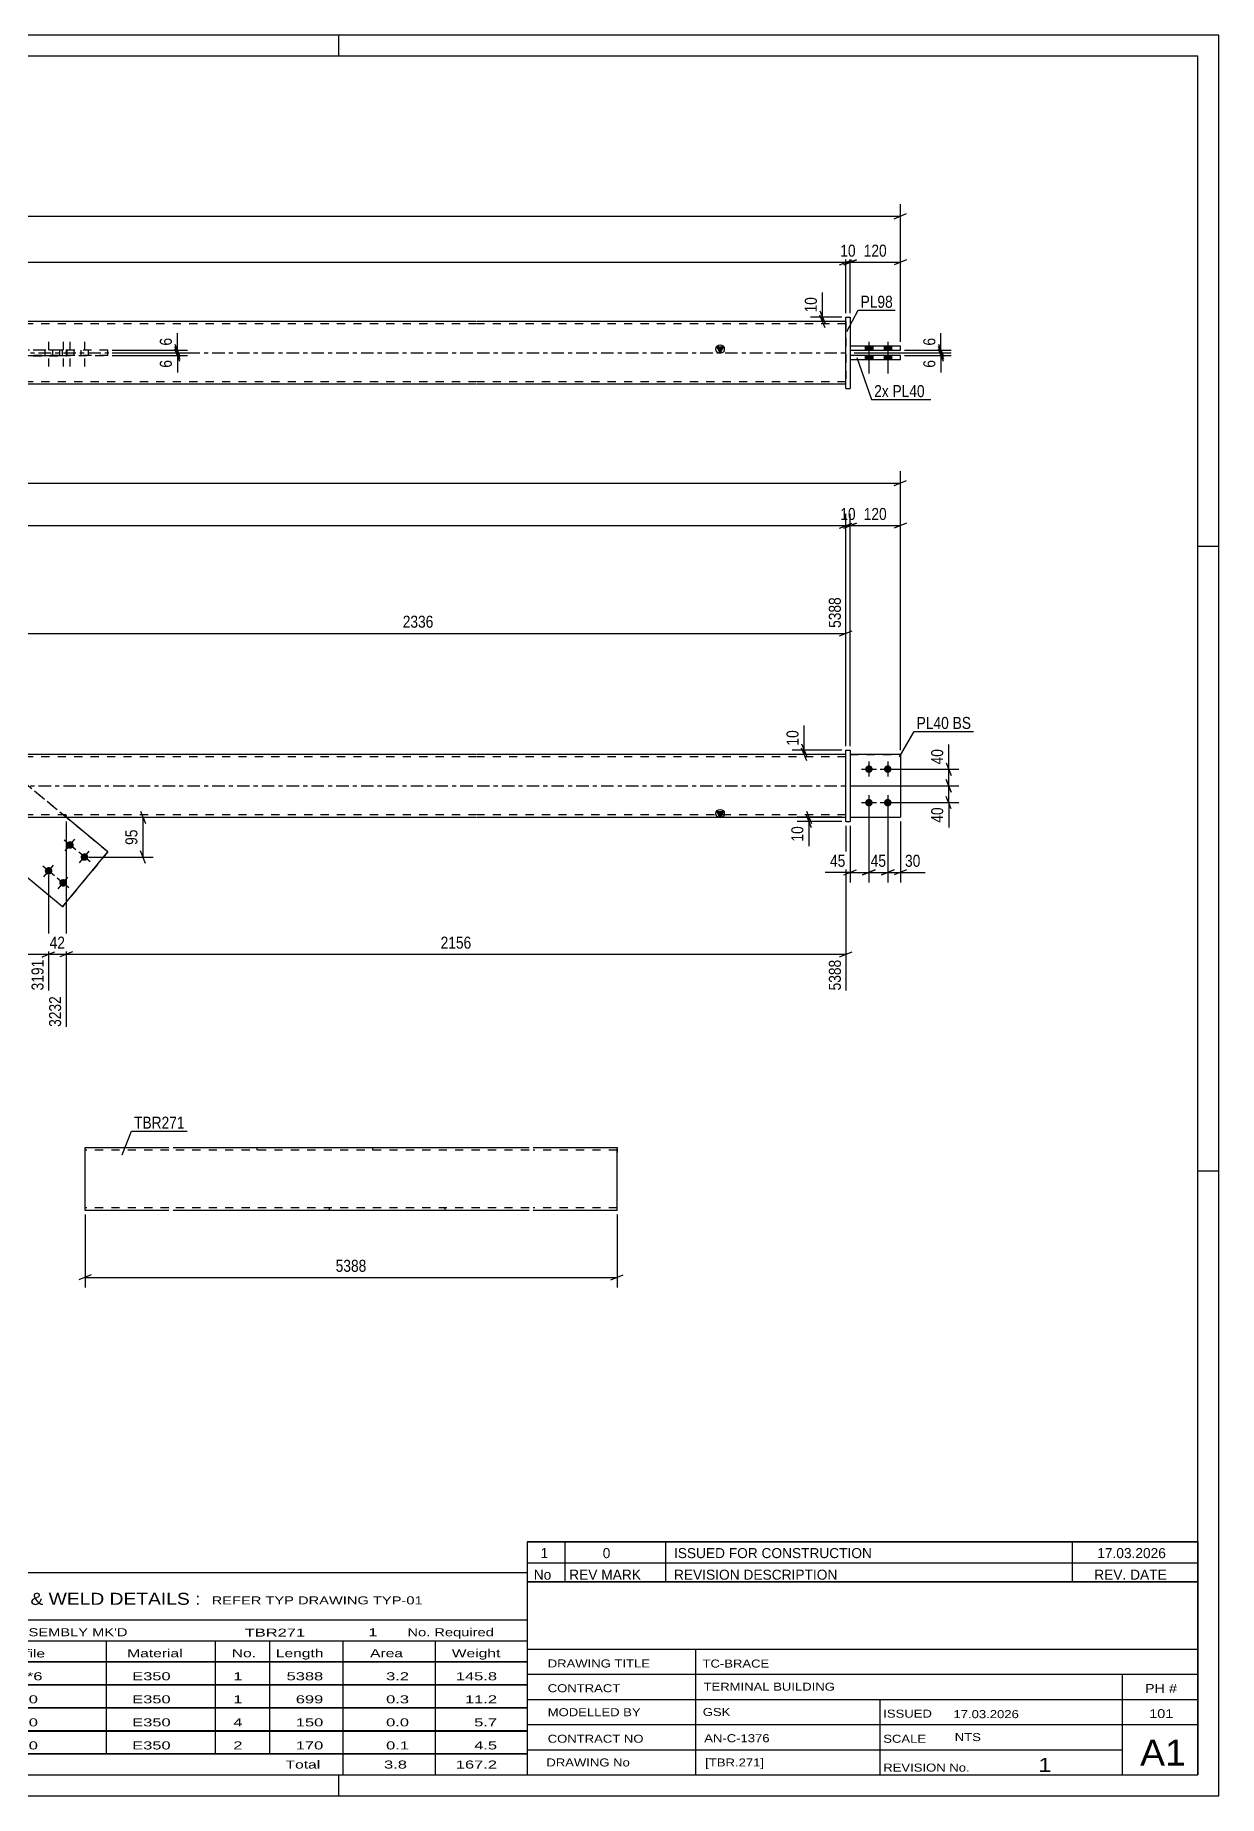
# Model space of a CAD drawing. Header units: millimetres. Extents: x 0 to 594, y 0 to 420.
# Drawn here: x 311.6 to 594, y 0 to 420 of the extents above; entities that cross this region are included whole.
import ezdxf

# ---------------------------------------------------------------- set-up
doc = ezdxf.new("R2010")
doc.units = ezdxf.units.MM
doc.linetypes.add('DXK_LINE_DOT2', pattern=[3.9198, 1.9599, -1.9599])
doc.linetypes.add('DXK_LINE_DOT3', pattern=[5.9187, 2.979, -0.9799, 0.9799, -0.9799])
doc.styles.add('Arial Narrow', font='ARIALN.TTF', dxfattribs={"height": 0.2})

# ---------------------------------------------------------------- blocks, each defined once
blk = doc.blocks.new('Unknown-580871255-1129')
at = {"color": 5, "linetype": 'Continuous'}
for p, q in [((594, 420), (0, 420)), ((384, 415), (384, 420)), ((594, 0), (594, 420)), ((589, 415), (5, 415)), ((589, 5), (589, 415)), ((594, 298), (589, 298)), ((594, 149), (589, 149)), ((5, 5), (589, 5)), ((384, 0), (384, 5)), ((0, 0), (594, 0))]:
    blk.add_line(p, q, dxfattribs=at)
blk = doc.blocks.new('Part-580871255-1687 - 1671')
at = {"color": 2, "linetype": 'Continuous'}
for p, q in [((275.12, 269.76), (264.27, 256.67)), ((275.12, 269.76), (275.12, 269.76)), ((300.87, 248.42), (275.12, 269.76)), ((264.27, 256.67), (274.22, 248.42)), ((264.27, 256.67), (264.27, 256.67)), ((318.07, 212.08), (292.32, 233.42)), ((328.92, 225.17), (318.96, 233.42)), ((318.07, 212.08), (328.92, 225.17)), ((328.92, 225.17), (328.92, 225.17)), ((318.07, 212.08), (318.07, 212.08))]:
    blk.add_line(p, q, dxfattribs=at)
at = {"color": 7, "linetype": 'DXK_LINE_DOT2'}
for p, q in [((264.27, 256.67), (275.12, 269.76)), ((328.92, 225.17), (275.12, 269.76)), ((318.07, 212.08), (264.27, 256.67)), ((274.22, 248.42), (292.32, 233.42)), ((318.96, 233.42), (300.87, 248.42)), ((328.92, 225.17), (318.07, 212.08))]:
    blk.add_line(p, q, dxfattribs=at)
blk = doc.blocks.new('Bolt-580871255-1679 - 1671')
at = {"linetype": 'Continuous'}
for points in [[(319.31, 226.12), (319.18, 226.25), (319.08, 226.41), (319.01, 226.59), (318.99, 226.77), (319, 226.96), (319.05, 227.14), (319.14, 227.31), (319.26, 227.45), (319.41, 227.57), (319.57, 227.65), (319.76, 227.7), (319.94, 227.71), (320.13, 227.67), (320.3, 227.61), (320.46, 227.5), (320.59, 227.37), (320.69, 227.21), (320.76, 227.03), (320.79, 226.84), (320.77, 226.66), (320.72, 226.48), (320.64, 226.31), (320.52, 226.16), (320.37, 226.05), (320.2, 225.96), (320.02, 225.92), (319.83, 225.91), (319.64, 225.94), (319.47, 226.01)], [(322.78, 223.24), (322.65, 223.38), (322.54, 223.54), (322.48, 223.71), (322.45, 223.9), (322.46, 224.09), (322.51, 224.27), (322.6, 224.44), (322.72, 224.58), (322.87, 224.7), (323.04, 224.78), (323.22, 224.83), (323.41, 224.83), (323.59, 224.8), (323.77, 224.73), (323.93, 224.63), (324.06, 224.49), (324.16, 224.34), (324.22, 224.16), (324.25, 223.97), (324.24, 223.79), (324.19, 223.6), (324.1, 223.44), (323.98, 223.29), (323.83, 223.18), (323.66, 223.09), (323.48, 223.05), (323.29, 223.04), (323.11, 223.07), (322.93, 223.14)], [(314.21, 219.96), (314.08, 220.09), (313.98, 220.25), (313.91, 220.43), (313.88, 220.61), (313.89, 220.8), (313.95, 220.98), (314.03, 221.15), (314.15, 221.29), (314.3, 221.41), (314.47, 221.49), (314.65, 221.54), (314.84, 221.55), (315.02, 221.52), (315.2, 221.45), (315.36, 221.34), (315.49, 221.21), (315.59, 221.05), (315.65, 220.87), (315.68, 220.69), (315.67, 220.5), (315.62, 220.32), (315.53, 220.15), (315.41, 220), (315.26, 219.89), (315.09, 219.8), (314.91, 219.76), (314.72, 219.75), (314.54, 219.78), (314.36, 219.85)], [(317.67, 217.08), (317.54, 217.22), (317.44, 217.38), (317.37, 217.55), (317.35, 217.74), (317.36, 217.93), (317.41, 218.11), (317.5, 218.28), (317.62, 218.42), (317.76, 218.54), (317.93, 218.62), (318.12, 218.67), (318.3, 218.68), (318.49, 218.64), (318.66, 218.57), (318.82, 218.47), (318.95, 218.34), (319.05, 218.18), (319.12, 218), (319.15, 217.81), (319.13, 217.63), (319.08, 217.44), (319, 217.28), (318.88, 217.13), (318.73, 217.02), (318.56, 216.93), (318.38, 216.89), (318.19, 216.88), (318, 216.91), (317.83, 216.98)]]:
    blk.add_hatch(color=1, dxfattribs=at).paths.add_polyline_path(points)
at = {"color": 1, "linetype": 'Continuous'}
for p, q in [((321.27, 225.66), (318.5, 227.96)), ((318.74, 225.42), (321.04, 228.19)), ((324.74, 222.79), (321.97, 225.09)), ((322.2, 222.55), (324.5, 225.32)), ((316.17, 219.5), (313.4, 221.8)), ((313.63, 219.26), (315.93, 222.03)), ((319.63, 216.63), (316.86, 218.93)), ((317.1, 216.39), (319.4, 219.16))]:
    blk.add_line(p, q, dxfattribs=at)
blk = doc.blocks.new('Bolt-580871255-1682 - 1671')
at = {"linetype": 'Continuous'}
for points in [[(510.52, 245.82), (510.7, 245.8), (510.88, 245.74), (511.05, 245.65), (511.19, 245.52), (511.3, 245.37), (511.37, 245.2), (511.41, 245.01), (511.41, 244.82), (511.37, 244.64), (511.3, 244.47), (511.19, 244.32), (511.05, 244.19), (510.88, 244.1), (510.7, 244.04), (510.52, 244.02), (510.33, 244.04), (510.15, 244.1), (509.99, 244.19), (509.85, 244.32), (509.74, 244.47), (509.66, 244.64), (509.62, 244.82), (509.62, 245.01), (509.66, 245.2), (509.74, 245.37), (509.85, 245.52), (509.99, 245.65), (510.15, 245.74), (510.33, 245.8)], [(515.02, 245.82), (515.2, 245.8), (515.38, 245.74), (515.55, 245.65), (515.69, 245.52), (515.8, 245.37), (515.87, 245.2), (515.91, 245.01), (515.91, 244.82), (515.87, 244.64), (515.8, 244.47), (515.69, 244.32), (515.55, 244.19), (515.38, 244.1), (515.2, 244.04), (515.02, 244.02), (514.83, 244.04), (514.65, 244.1), (514.49, 244.19), (514.35, 244.32), (514.24, 244.47), (514.16, 244.64), (514.12, 244.82), (514.12, 245.01), (514.16, 245.2), (514.24, 245.37), (514.35, 245.52), (514.49, 245.65), (514.65, 245.74), (514.83, 245.8)], [(510.52, 237.82), (510.7, 237.8), (510.88, 237.74), (511.05, 237.65), (511.19, 237.52), (511.3, 237.37), (511.37, 237.2), (511.41, 237.01), (511.41, 236.82), (511.37, 236.64), (511.3, 236.47), (511.19, 236.32), (511.05, 236.19), (510.88, 236.1), (510.7, 236.04), (510.52, 236.02), (510.33, 236.04), (510.15, 236.1), (509.99, 236.19), (509.85, 236.32), (509.74, 236.47), (509.66, 236.64), (509.62, 236.82), (509.62, 237.01), (509.66, 237.2), (509.74, 237.37), (509.85, 237.52), (509.99, 237.65), (510.15, 237.74), (510.33, 237.8)], [(515.02, 237.82), (515.2, 237.8), (515.38, 237.74), (515.55, 237.65), (515.69, 237.52), (515.8, 237.37), (515.87, 237.2), (515.91, 237.01), (515.91, 236.82), (515.87, 236.64), (515.8, 236.47), (515.69, 236.32), (515.55, 236.19), (515.38, 236.1), (515.2, 236.04), (515.02, 236.02), (514.83, 236.04), (514.65, 236.1), (514.49, 236.19), (514.35, 236.32), (514.24, 236.47), (514.16, 236.64), (514.12, 236.82), (514.12, 237.01), (514.16, 237.2), (514.24, 237.37), (514.35, 237.52), (514.49, 237.65), (514.65, 237.74), (514.83, 237.8)]]:
    blk.add_hatch(color=1, dxfattribs=at).paths.add_polyline_path(points)
at = {"color": 1, "linetype": 'Continuous'}
for p, q in [((508.72, 244.92), (512.32, 244.92)), ((510.52, 246.72), (510.52, 243.12)), ((513.22, 244.92), (516.82, 244.92)), ((515.02, 246.72), (515.02, 243.12)), ((508.72, 236.92), (512.32, 236.92)), ((510.52, 238.72), (510.52, 235.12)), ((513.22, 236.92), (516.82, 236.92)), ((515.02, 238.72), (515.02, 235.12))]:
    blk.add_line(p, q, dxfattribs=at)
blk = doc.blocks.new('Part-580871255-1703 - 1671')
at = {"color": 2, "linetype": 'Continuous'}
for p, q in [((505.02, 249.42), (506.02, 249.42)), ((505.02, 232.42), (505.02, 249.42)), ((506.02, 249.42), (506.02, 232.42)), ((505.02, 232.42), (505.02, 232.42)), ((505.02, 232.42), (506.02, 232.42))]:
    blk.add_line(p, q, dxfattribs=at)
at = {"color": 7, "linetype": 'DXK_LINE_DOT2'}
for p, q in [((505.02, 249.42), (506.02, 249.42)), ((505.02, 232.42), (506.02, 232.42))]:
    blk.add_line(p, q, dxfattribs=at)
blk = doc.blocks.new('Part-580871255-1708 - 1671')
at = {"color": 7, "linetype": 'DXK_LINE_DOT2'}
for p, q in [((506.02, 248.42), (518.02, 248.42)), ((518.02, 248.42), (506.02, 248.42)), ((506.02, 248.42), (506.02, 248.42)), ((506.02, 248.42), (506.02, 233.42)), ((518.02, 248.42), (518.02, 248.42)), ((518.02, 248.42), (518.02, 233.42)), ((506.02, 233.42), (518.02, 233.42)), ((506.02, 233.42), (518.02, 233.42))]:
    blk.add_line(p, q, dxfattribs=at)
blk = doc.blocks.new('Part-580871255-1713 - 1671')
at = {"color": 2, "linetype": 'Continuous'}
for p, q in [((518.02, 248.42), (506.02, 248.42)), ((518.02, 248.42), (518.02, 248.42)), ((518.02, 248.42), (518.02, 233.42)), ((506.02, 233.42), (518.02, 233.42))]:
    blk.add_line(p, q, dxfattribs=at)
at = {"color": 7, "linetype": 'DXK_LINE_DOT2'}
for p, q in [((506.02, 248.42), (518.02, 248.42)), ((506.02, 248.42), (506.02, 248.42)), ((506.02, 248.42), (506.02, 233.42)), ((506.02, 233.42), (518.02, 233.42))]:
    blk.add_line(p, q, dxfattribs=at)
blk = doc.blocks.new('Part-580871255-1718 - 1671')
at = {"linetype": 'Continuous'}
blk.add_hatch(color=2, dxfattribs=at).paths.add_polyline_path([(475.02, 233.42), (474.22, 234.82), (475.82, 234.82)])
at = {"color": 2, "linetype": 'Continuous'}
for p, q in [((416.92, 248.42), (176.27, 248.42)), ((505.02, 248.42), (417.02, 248.42)), ((176.27, 233.42), (416.92, 233.42)), ((417.02, 233.42), (505.02, 233.42)), ((475.02, 233.42), (474.22, 234.82)), ((474.22, 234.82), (475.82, 234.82)), ((475.82, 234.82), (475.02, 233.42))]:
    blk.add_line(p, q, dxfattribs=at)
at = {"color": 7, "linetype": 'DXK_LINE_DOT2'}
for p, q in [((416.92, 247.82), (176.27, 247.82)), ((505.02, 247.82), (417.02, 247.82)), ((505.02, 233.42), (505.02, 248.42)), ((416.92, 234.02), (176.27, 234.02)), ((319.06, 233.42), (319.06, 234.02)), ((505.02, 234.02), (417.02, 234.02))]:
    blk.add_line(p, q, dxfattribs=at)
at = {"color": 7, "linetype": 'DXK_LINE_DOT3'}
for p, q in [((176.27, 240.92), (416.92, 240.92)), ((417.02, 240.92), (505.02, 240.92))]:
    blk.add_line(p, q, dxfattribs=at)
at = {"color": 2, "linetype": 'Continuous'}
blk.add_circle((475.02, 234.32), 1, dxfattribs=at)
blk = doc.blocks.new('Part-580871255-1455 - 1366')
at = {"linetype": 'Continuous'}
blk.add_hatch(color=2, dxfattribs=at).paths.add_polyline_path([(475.02, 344.23), (474.22, 345.63), (475.82, 345.63)])
at = {"color": 2, "linetype": 'Continuous'}
for p, q in [((416.92, 351.73), (176.27, 351.73)), ((505.02, 351.73), (417.02, 351.73)), ((475.02, 344.23), (474.22, 345.63)), ((474.22, 345.63), (475.82, 345.63)), ((475.82, 345.63), (475.02, 344.23)), ((416.92, 336.73), (176.27, 336.73)), ((505.02, 336.73), (417.02, 336.73))]:
    blk.add_line(p, q, dxfattribs=at)
at = {"color": 7, "linetype": 'DXK_LINE_DOT2'}
for p, q in [((416.92, 351.13), (176.27, 351.13)), ((505.02, 351.13), (417.02, 351.13)), ((505.02, 351.73), (505.02, 336.73)), ((291.5, 344.93), (319.06, 344.93)), ((291.5, 344.93), (319.06, 344.93)), ((319.06, 344.93), (319.06, 343.53)), ((319.06, 343.53), (291.5, 343.53)), ((291.5, 343.53), (319.06, 343.53)), ((416.92, 337.33), (176.27, 337.33)), ((505.02, 337.33), (417.02, 337.33))]:
    blk.add_line(p, q, dxfattribs=at)
at = {"color": 7, "linetype": 'DXK_LINE_DOT3'}
for p, q in [((176.27, 344.23), (416.92, 344.23)), ((417.02, 344.23), (505.02, 344.23))]:
    blk.add_line(p, q, dxfattribs=at)
at = {"color": 2, "linetype": 'Continuous'}
blk.add_circle((475.02, 345.13), 1, dxfattribs=at)
blk = doc.blocks.new('Bolt-580871255-1369 - 1366')
at = {"linetype": 'Continuous'}
for points in [[(511.42, 345.83), (509.62, 345.83), (509.62, 344.83), (511.42, 344.83)], [(511.42, 345.83), (509.62, 345.83), (509.62, 344.83), (511.42, 344.83)], [(515.92, 345.83), (514.12, 345.83), (514.12, 344.83), (515.92, 344.83)], [(515.92, 345.83), (514.12, 345.83), (514.12, 344.83), (515.92, 344.83)], [(511.42, 343.63), (509.62, 343.63), (509.62, 342.63), (511.42, 342.63)], [(511.42, 343.63), (509.62, 343.63), (509.62, 342.63), (511.42, 342.63)], [(515.92, 343.63), (514.12, 343.63), (514.12, 342.63), (515.92, 342.63)], [(515.92, 343.63), (514.12, 343.63), (514.12, 342.63), (515.92, 342.63)]]:
    blk.add_hatch(color=1, dxfattribs=at).paths.add_polyline_path(points)
at = {"color": 1, "linetype": 'Continuous'}
for p, q in [((509.62, 345.83), (509.62, 344.83)), ((509.62, 345.83), (509.62, 344.83)), ((510.52, 346.83), (510.52, 339.33)), ((510.52, 346.83), (510.52, 339.33)), ((511.42, 345.83), (511.42, 344.83)), ((511.42, 345.83), (511.42, 344.83)), ((514.12, 345.83), (514.12, 344.83)), ((514.12, 345.83), (514.12, 344.83)), ((515.02, 346.83), (515.02, 339.33)), ((515.02, 346.83), (515.02, 339.33)), ((515.92, 345.83), (515.92, 344.83)), ((515.92, 345.83), (515.92, 344.83)), ((509.62, 343.63), (509.62, 342.63)), ((509.62, 343.63), (509.62, 342.63)), ((511.42, 343.63), (511.42, 342.63)), ((511.42, 343.63), (511.42, 342.63)), ((514.12, 343.63), (514.12, 342.63)), ((514.12, 343.63), (514.12, 342.63)), ((515.92, 343.63), (515.92, 342.63)), ((515.92, 343.63), (515.92, 342.63))]:
    blk.add_line(p, q, dxfattribs=at)
blk = doc.blocks.new('Bolt-580871255-1434 - 1366')
at = {"color": 1, "linetype": 'DXK_LINE_DOT2'}
for p, q in [((313.88, 344.83), (313.88, 343.63)), ((314.78, 346.83), (314.78, 339.33)), ((315.68, 344.83), (315.68, 343.63)), ((317.35, 344.83), (317.35, 343.63)), ((318.25, 346.83), (318.25, 339.33)), ((318.99, 344.83), (318.99, 343.63)), ((319.15, 344.83), (319.15, 343.63)), ((319.89, 346.83), (319.89, 339.33)), ((320.79, 344.83), (320.79, 343.63)), ((322.45, 344.83), (322.45, 343.63)), ((323.35, 346.83), (323.35, 339.33)), ((324.25, 344.83), (324.25, 343.63))]:
    blk.add_line(p, q, dxfattribs=at)
blk = doc.blocks.new('Part-580871255-1460 - 1366')
at = {"color": 2, "linetype": 'Continuous'}
for p, q in [((518.02, 343.63), (506.02, 343.63)), ((506.02, 342.63), (518.02, 342.63)), ((518.02, 342.63), (518.02, 343.63))]:
    blk.add_line(p, q, dxfattribs=at)
at = {"color": 7, "linetype": 'DXK_LINE_DOT2'}
for p, q in [((506.02, 343.63), (506.02, 342.63)), ((518.02, 343.63), (506.02, 343.63)), ((506.02, 342.63), (518.02, 342.63))]:
    blk.add_line(p, q, dxfattribs=at)
blk = doc.blocks.new('Part-580871255-1396 - 1366')
at = {"color": 2, "linetype": 'Continuous'}
for p, q in [((264.27, 343.63), (264.27, 344.83)), ((275.12, 343.63), (275.12, 344.83)), ((301.69, 344.83), (275.12, 344.83)), ((301.69, 343.63), (275.12, 343.63))]:
    blk.add_line(p, q, dxfattribs=at)
at = {"color": 7, "linetype": 'DXK_LINE_DOT2'}
for p, q in [((318.07, 344.83), (264.27, 344.83)), ((264.27, 344.83), (275.12, 344.83)), ((328.92, 344.83), (301.69, 344.83)), ((318.07, 343.63), (318.07, 344.83)), ((328.92, 344.83), (318.07, 344.83)), ((328.92, 343.63), (328.92, 344.83)), ((264.27, 343.63), (318.07, 343.63)), ((275.12, 343.63), (264.27, 343.63)), ((328.92, 343.63), (301.69, 343.63)), ((318.07, 343.63), (328.92, 343.63))]:
    blk.add_line(p, q, dxfattribs=at)
blk = doc.blocks.new('Part-580871255-1432 - 1366')
at = {"color": 2, "linetype": 'Continuous'}
for p, q in [((505.02, 352.73), (505.02, 352.73)), ((505.02, 335.73), (505.02, 352.73)), ((505.02, 352.73), (506.02, 352.73)), ((506.02, 352.73), (506.02, 352.73)), ((506.02, 352.73), (506.02, 335.73)), ((505.02, 335.73), (506.02, 335.73)), ((505.02, 335.73), (505.02, 335.73)), ((506.02, 335.73), (506.02, 335.73))]:
    blk.add_line(p, q, dxfattribs=at)
at = {"color": 7, "linetype": 'DXK_LINE_DOT2'}
for p, q in [((505.02, 352.73), (506.02, 352.73)), ((505.02, 335.73), (506.02, 335.73)), ((506.02, 335.73), (506.02, 335.73))]:
    blk.add_line(p, q, dxfattribs=at)
blk = doc.blocks.new('Part-580871255-1465 - 1366')
at = {"color": 2, "linetype": 'Continuous'}
for p, q in [((518.02, 345.83), (506.02, 345.83)), ((506.02, 344.83), (518.02, 344.83)), ((518.02, 344.83), (518.02, 345.83))]:
    blk.add_line(p, q, dxfattribs=at)
at = {"color": 7, "linetype": 'DXK_LINE_DOT2'}
for p, q in [((506.02, 345.83), (506.02, 344.83)), ((518.02, 345.83), (506.02, 345.83)), ((506.02, 344.83), (518.02, 344.83))]:
    blk.add_line(p, q, dxfattribs=at)
blk = doc.blocks.new('Part-580871255-2435 - 2427')
at = {"color": 2, "linetype": 'Continuous'}
for p, q in [((323.48, 139.74), (323.48, 154.65)), ((323.48, 154.65), (343.48, 154.65)), ((344.48, 154.65), (429.42, 154.65)), ((430.42, 154.65), (450.42, 154.65)), ((450.42, 154.65), (450.42, 154.56)), ((450.42, 154.56), (450.42, 153.45)), ((450.42, 139.65), (450.42, 153.45)), ((323.48, 139.65), (323.48, 139.74)), ((343.48, 139.65), (323.48, 139.65)), ((429.42, 139.65), (344.48, 139.65)), ((450.42, 139.65), (430.42, 139.65))]:
    blk.add_line(p, q, dxfattribs=at)
at = {"color": 7, "linetype": 'DXK_LINE_DOT2'}
for p, q in [((343.48, 154.05), (323.48, 154.05)), ((429.42, 154.05), (344.48, 154.05)), ((364.48, 154.65), (364.48, 154.05)), ((392.04, 154.65), (392.04, 154.05)), ((450.42, 154.05), (430.42, 154.05)), ((450.42, 153.45), (450.42, 154.3)), ((323.48, 140.25), (323.48, 140.3)), ((343.48, 140.25), (323.48, 140.25)), ((429.42, 140.25), (344.48, 140.25)), ((381.85, 139.65), (381.85, 140.25)), ((409.42, 139.65), (409.42, 140.25)), ((450.42, 140.25), (430.42, 140.25)), ((450.42, 140.25), (450.42, 140.3))]:
    blk.add_line(p, q, dxfattribs=at)
blk = doc.blocks.new('StraightDimension-580871255-1742 - 1671')
at = {"color": 7, "linetype": 'Continuous'}
for p, q in [((300.87, 249.42), (300.87, 285.92)), ((505.02, 250.42), (505.02, 285.92)), ((302.37, 277.91), (299.37, 276.71)), ((300.87, 277.31), (505.02, 277.31)), ((503.52, 276.71), (506.52, 277.91))]:
    blk.add_line(p, q, dxfattribs=at)
at = {"color": 0, "linetype": 'Continuous'}
blk.add_wipeout([(504.42, 286.52), (500.22, 286.52), (500.22, 278.01), (504.42, 278.01)], dxfattribs=at)
at = {"color": 0}
blk.add_wipeout([(407.2, 278.06), (407.2, 282.26), (398.69, 282.26), (398.69, 278.06)], dxfattribs=at)
at = {"color": 3, "linetype": 'Continuous', "style": 'Arial Narrow'}
blk.add_text('5388', height=2.863, rotation=90.0002, dxfattribs=at).set_placement((503.82, 278.61))
at = {"color": 3, "style": 'Arial Narrow'}
blk.add_text('2336', height=2.863, dxfattribs=at).set_placement((399.29, 278.66))
blk = doc.blocks.new('StraightDimension-580871255-1928 - 1671')
at = {"color": 7, "linetype": 'Continuous'}
for p, q in [((504.02, 233.42), (493.37, 233.42)), ((504.02, 232.42), (493.37, 232.42)), ((495.62, 234.92), (496.82, 231.92)), ((496.82, 230.92), (495.62, 233.92)), ((496.22, 232.42), (496.22, 233.42))]:
    blk.add_line(p, q, dxfattribs=at)
at = {"color": 0}
blk.add_wipeout([(495.47, 231.89), (491.27, 231.89), (491.27, 227.04), (495.47, 227.04)], dxfattribs=at)
at = {"color": 7, "linetype": 'Continuous'}
blk.add_line((496.22, 232.42), (496.22, 226.51), dxfattribs=at)
blk.add_line((496.22, 232.42), (496.22, 226.51), dxfattribs=at)
at = {"color": 3, "style": 'Arial Narrow'}
blk.add_text('10', height=2.863, rotation=90.0002, dxfattribs=at).set_placement((494.87, 227.64))
blk = doc.blocks.new('StraightDimension-580871255-1856 - 1671')
at = {"color": 7, "linetype": 'Continuous'}
for p, q in [((292.32, 232.42), (292.32, 192.13)), ((314.78, 219.65), (314.78, 192.13)), ((293.82, 201.34), (290.82, 200.14)), ((292.32, 200.74), (314.78, 200.74)), ((313.28, 200.14), (316.28, 201.34))]:
    blk.add_line(p, q, dxfattribs=at)
at = {"color": 0}
blk.add_wipeout([(306.89, 201.49), (306.89, 205.69), (300.21, 205.69), (300.21, 201.49)], dxfattribs=at)
at = {"color": 0, "linetype": 'Continuous'}
blk.add_wipeout([(314.18, 200.04), (309.98, 200.04), (309.98, 191.53), (314.18, 191.53)], dxfattribs=at)
at = {"color": 3, "style": 'Arial Narrow'}
blk.add_text('225', height=2.863, dxfattribs=at).set_placement((300.81, 202.09))
at = {"color": 3, "linetype": 'Continuous', "style": 'Arial Narrow'}
blk.add_text('3191', height=2.863, rotation=90.0002, dxfattribs=at).set_placement((313.58, 192.13))
blk = doc.blocks.new('StraightDimension-580871255-2009 - 1671')
at = {"color": 7, "linetype": 'Continuous'}
for p, q in [((516.02, 244.92), (531.98, 244.92)), ((528.98, 246.42), (530.18, 243.42)), ((529.58, 240.92), (529.58, 244.92)), ((506.02, 240.92), (531.98, 240.92)), ((530.18, 239.42), (528.98, 242.42))]:
    blk.add_line(p, q, dxfattribs=at)
at = {"color": 0}
blk.add_wipeout([(528.83, 250.3), (524.63, 250.3), (524.63, 245.44), (528.83, 245.44)], dxfattribs=at)
at = {"color": 7, "linetype": 'Continuous'}
blk.add_line((529.58, 244.92), (529.58, 250.82), dxfattribs=at)
blk.add_line((529.58, 244.92), (529.58, 250.82), dxfattribs=at)
at = {"color": 3, "style": 'Arial Narrow'}
blk.add_text('40', height=2.863, rotation=90.0002, dxfattribs=at).set_placement((528.23, 246.04))
blk = doc.blocks.new('StraightDimension-580871255-2050 - 1671')
at = {"color": 7, "linetype": 'Continuous'}
for p, q in [((503.52, 302.4), (506.52, 303.6)), ((507.52, 303.6), (504.52, 302.4)), ((505.02, 250.42), (505.02, 305.85)), ((505.02, 303), (506.02, 303)), ((506.02, 250.42), (506.02, 305.85))]:
    blk.add_line(p, q, dxfattribs=at)
at = {"color": 0}
blk.add_wipeout([(507.95, 303.75), (507.95, 307.95), (503.09, 307.95), (503.09, 303.75)], dxfattribs=at)
at = {"color": 3, "style": 'Arial Narrow'}
blk.add_text('10', height=2.863, dxfattribs=at).set_placement((503.69, 304.35))
blk = doc.blocks.new('StraightDimension-580871255-2045 - 1671')
at = {"color": 7, "linetype": 'Continuous'}
for p, q in [((87.17, 303), (505.02, 303)), ((503.52, 302.4), (506.52, 303.6)), ((505.02, 250.42), (505.02, 305.85))]:
    blk.add_line(p, q, dxfattribs=at)
blk = doc.blocks.new('StraightDimension-580871255-1728 - 1671')
at = {"color": 7, "linetype": 'Continuous'}
for p, q in [((518.02, 249.42), (518.02, 316.02)), ((75.17, 313.17), (518.02, 313.17)), ((516.52, 312.57), (519.52, 313.77))]:
    blk.add_line(p, q, dxfattribs=at)
blk = doc.blocks.new('StraightDimension-580871255-1950 - 1671')
at = {"color": 7, "linetype": 'Continuous'}
for p, q in [((510.52, 235.92), (510.52, 217.87)), ((515.02, 235.92), (515.02, 217.87)), ((509.02, 219.67), (512.02, 220.87)), ((510.52, 220.27), (515.02, 220.27)), ((516.52, 220.87), (513.52, 219.67))]:
    blk.add_line(p, q, dxfattribs=at)
at = {"color": 0}
blk.add_wipeout([(515.2, 221.02), (515.2, 225.22), (510.34, 225.22), (510.34, 221.02)], dxfattribs=at)
at = {"color": 3, "style": 'Arial Narrow'}
blk.add_text('45', height=2.863, dxfattribs=at).set_placement((510.94, 221.62))
blk = doc.blocks.new('StraightDimension-580871255-1830 - 1671')
at = {"color": 7, "linetype": 'Continuous'}
for p, q in [((318.96, 232.42), (318.96, 183.43)), ((505.02, 231.42), (505.02, 192.13)), ((320.46, 201.34), (317.46, 200.14)), ((318.96, 200.74), (505.02, 200.74)), ((503.52, 200.14), (506.52, 201.34))]:
    blk.add_line(p, q, dxfattribs=at)
at = {"color": 0}
blk.add_wipeout([(416.25, 201.49), (416.25, 205.69), (407.73, 205.69), (407.73, 201.49)], dxfattribs=at)
at = {"color": 0, "linetype": 'Continuous'}
blk.add_wipeout([(504.42, 200.04), (500.22, 200.04), (500.22, 191.53), (504.42, 191.53)], dxfattribs=at)
at = {"color": 3, "style": 'Arial Narrow'}
blk.add_text('2156', height=2.863, dxfattribs=at).set_placement((408.33, 202.09))
at = {"color": 3, "linetype": 'Continuous', "style": 'Arial Narrow'}
blk.add_text('5388', height=2.863, rotation=90.0002, dxfattribs=at).set_placement((503.82, 192.13))
blk = doc.blocks.new('StraightDimension-580871255-1842 - 1671')
at = {"color": 7, "linetype": 'Continuous'}
for p, q in [((318.96, 232.42), (318.96, 183.43)), ((314.78, 219.65), (314.78, 192.13)), ((313.28, 200.14), (316.28, 201.34)), ((314.78, 200.74), (318.96, 200.74)), ((320.46, 201.34), (317.46, 200.14))]:
    blk.add_line(p, q, dxfattribs=at)
at = {"color": 0}
blk.add_wipeout([(319.3, 201.49), (319.3, 205.69), (314.44, 205.69), (314.44, 201.49)], dxfattribs=at)
at = {"color": 0, "linetype": 'Continuous'}
blk.add_wipeout([(318.36, 191.34), (314.16, 191.34), (314.16, 182.83), (318.36, 182.83)], dxfattribs=at)
at = {"color": 3, "style": 'Arial Narrow'}
blk.add_text('42', height=2.863, dxfattribs=at).set_placement((315.04, 202.09))
at = {"color": 3, "linetype": 'Continuous', "style": 'Arial Narrow'}
blk.add_text('3232', height=2.863, rotation=90.0002, dxfattribs=at).set_placement((317.76, 183.43))
blk = doc.blocks.new('StraightDimension-580871255-1937 - 1671')
at = {"color": 7, "linetype": 'Continuous'}
for p, q in [((515.02, 235.92), (515.02, 217.87)), ((518.02, 232.42), (518.02, 217.87)), ((513.52, 219.67), (516.52, 220.87)), ((515.02, 220.27), (518.02, 220.27)), ((519.52, 220.87), (516.52, 219.67))]:
    blk.add_line(p, q, dxfattribs=at)
at = {"color": 0}
blk.add_wipeout([(523.4, 221.02), (523.4, 225.22), (518.54, 225.22), (518.54, 221.02)], dxfattribs=at)
at = {"color": 7, "linetype": 'Continuous'}
blk.add_line((518.02, 220.27), (523.92, 220.27), dxfattribs=at)
blk.add_line((518.02, 220.27), (523.92, 220.27), dxfattribs=at)
at = {"color": 3, "style": 'Arial Narrow'}
blk.add_text('30', height=2.863, dxfattribs=at).set_placement((519.14, 221.62))
blk = doc.blocks.new('StraightDimension-580871255-1960 - 1671')
at = {"color": 7, "linetype": 'Continuous'}
for p, q in [((510.52, 235.92), (510.52, 217.87)), ((506.02, 231.42), (506.02, 217.87)), ((504.52, 219.67), (507.52, 220.87)), ((506.02, 220.27), (510.52, 220.27)), ((512.02, 220.87), (509.02, 219.67))]:
    blk.add_line(p, q, dxfattribs=at)
at = {"color": 0}
blk.add_wipeout([(505.49, 221.02), (505.49, 225.22), (500.64, 225.22), (500.64, 221.02)], dxfattribs=at)
at = {"color": 7, "linetype": 'Continuous'}
blk.add_line((506.02, 220.27), (500.11, 220.27), dxfattribs=at)
blk.add_line((506.02, 220.27), (500.11, 220.27), dxfattribs=at)
at = {"color": 3, "style": 'Arial Narrow'}
blk.add_text('45', height=2.863, dxfattribs=at).set_placement((501.24, 221.62))
blk = doc.blocks.new('StraightDimension-580871255-1985 - 1671')
at = {"color": 7, "linetype": 'Continuous'}
for p, q in [((319.44, 233.42), (339.72, 233.42)), ((336.72, 234.92), (337.92, 231.92)), ((337.32, 223.94), (337.32, 233.42)), ((324.35, 223.94), (339.72, 223.94)), ((337.92, 222.44), (336.72, 225.44))]:
    blk.add_line(p, q, dxfattribs=at)
at = {"color": 0}
blk.add_wipeout([(336.57, 231.11), (332.37, 231.11), (332.37, 226.25), (336.57, 226.25)], dxfattribs=at)
at = {"color": 3, "style": 'Arial Narrow'}
blk.add_text('95', height=2.863, rotation=90.0002, dxfattribs=at).set_placement((335.97, 226.85))
blk = doc.blocks.new('StraightDimension-580871255-1996 - 1671')
at = {"color": 7, "linetype": 'Continuous'}
for p, q in [((506.02, 240.92), (531.98, 240.92)), ((528.98, 242.42), (530.18, 239.42)), ((529.58, 236.92), (529.58, 240.92)), ((516.02, 236.92), (531.98, 236.92)), ((530.18, 235.42), (528.98, 238.42))]:
    blk.add_line(p, q, dxfattribs=at)
at = {"color": 0}
blk.add_wipeout([(528.83, 236.39), (524.63, 236.39), (524.63, 231.54), (528.83, 231.54)], dxfattribs=at)
at = {"color": 7, "linetype": 'Continuous'}
blk.add_line((529.58, 236.92), (529.58, 231.01), dxfattribs=at)
blk.add_line((529.58, 236.92), (529.58, 231.01), dxfattribs=at)
at = {"color": 3, "style": 'Arial Narrow'}
blk.add_text('40', height=2.863, rotation=90.0002, dxfattribs=at).set_placement((528.23, 232.14))
blk = doc.blocks.new('StraightDimension-580871255-2028 - 1671')
at = {"color": 7, "linetype": 'Continuous'}
for p, q in [((504.02, 249.42), (492.22, 249.42)), ((504.02, 248.42), (492.22, 248.42)), ((494.47, 250.92), (495.67, 247.92)), ((495.67, 246.92), (494.47, 249.92)), ((495.07, 248.42), (495.07, 249.42))]:
    blk.add_line(p, q, dxfattribs=at)
at = {"color": 0}
blk.add_wipeout([(494.32, 254.8), (490.12, 254.8), (490.12, 249.94), (494.32, 249.94)], dxfattribs=at)
at = {"color": 7, "linetype": 'Continuous'}
blk.add_line((495.07, 249.42), (495.07, 255.32), dxfattribs=at)
blk.add_line((495.07, 249.42), (495.07, 255.32), dxfattribs=at)
at = {"color": 3, "style": 'Arial Narrow'}
blk.add_text('10', height=2.863, rotation=90.0002, dxfattribs=at).set_placement((493.72, 250.54))
blk = doc.blocks.new('StraightDimension-580871255-2055 - 1671')
at = {"color": 7, "linetype": 'Continuous'}
for p, q in [((504.52, 302.4), (507.52, 303.6)), ((506.02, 250.42), (506.02, 305.85)), ((506.02, 303), (518.02, 303)), ((519.52, 303.6), (516.52, 302.4)), ((518.02, 249.42), (518.02, 305.85))]:
    blk.add_line(p, q, dxfattribs=at)
at = {"color": 0}
blk.add_wipeout([(515.36, 303.75), (515.36, 307.95), (508.68, 307.95), (508.68, 303.75)], dxfattribs=at)
at = {"color": 3, "style": 'Arial Narrow'}
blk.add_text('120', height=2.863, dxfattribs=at).set_placement((509.28, 304.35))
blk = doc.blocks.new('StraightDimension-580871255-1594 - 1366')
at = {"color": 7, "linetype": 'Continuous'}
for p, q in [((504.52, 365.22), (507.52, 366.42)), ((506.02, 353.73), (506.02, 368.67)), ((506.02, 365.82), (518.02, 365.82)), ((519.52, 366.42), (516.52, 365.22)), ((518.02, 346.83), (518.02, 368.67))]:
    blk.add_line(p, q, dxfattribs=at)
at = {"color": 0}
blk.add_wipeout([(515.36, 366.57), (515.36, 370.77), (508.68, 370.77), (508.68, 366.57)], dxfattribs=at)
at = {"color": 3, "style": 'Arial Narrow'}
blk.add_text('120', height=2.863, dxfattribs=at).set_placement((509.28, 367.17))
blk = doc.blocks.new('StraightDimension-580871255-1605 - 1366')
at = {"color": 7, "linetype": 'Continuous'}
for p, q in [((498.84, 354.23), (500.04, 351.23)), ((500.04, 350.23), (498.84, 353.23)), ((504.02, 352.73), (496.59, 352.73)), ((504.02, 351.73), (496.59, 351.73)), ((499.44, 351.73), (499.44, 352.73))]:
    blk.add_line(p, q, dxfattribs=at)
at = {"color": 0}
blk.add_wipeout([(498.69, 358.11), (494.49, 358.11), (494.49, 353.26), (498.69, 353.26)], dxfattribs=at)
at = {"color": 7, "linetype": 'Continuous'}
blk.add_line((499.44, 352.73), (499.44, 358.64), dxfattribs=at)
blk.add_line((499.44, 352.73), (499.44, 358.64), dxfattribs=at)
at = {"color": 3, "style": 'Arial Narrow'}
blk.add_text('10', height=2.863, rotation=90.0002, dxfattribs=at).set_placement((498.09, 353.86))
blk = doc.blocks.new('StraightDimension-580871255-1574 - 1366')
at = {"color": 7, "linetype": 'Continuous'}
for p, q in [((88.17, 365.82), (505.02, 365.82)), ((503.52, 365.22), (506.52, 366.42)), ((505.02, 353.73), (505.02, 368.67))]:
    blk.add_line(p, q, dxfattribs=at)
blk = doc.blocks.new('StraightDimension-580871255-1534 - 1366')
at = {"color": 7, "linetype": 'Continuous'}
for p, q in [((344.93, 345.73), (346.13, 342.73)), ((346.13, 342.13), (344.93, 345.13)), ((329.92, 344.23), (347.93, 344.23)), ((329.92, 343.63), (347.93, 343.63)), ((345.53, 343.63), (345.53, 344.23))]:
    blk.add_line(p, q, dxfattribs=at)
at = {"color": 0}
blk.add_wipeout([(344.78, 343.11), (340.58, 343.11), (340.58, 340.08), (344.78, 340.08)], dxfattribs=at)
at = {"color": 7, "linetype": 'Continuous'}
blk.add_line((345.53, 343.63), (345.53, 339.55), dxfattribs=at)
blk.add_line((345.53, 343.63), (345.53, 339.55), dxfattribs=at)
at = {"color": 3, "style": 'Arial Narrow'}
blk.add_text('6', height=2.86, rotation=90.0002, dxfattribs=at).set_placement((344.18, 340.68))
blk = doc.blocks.new('StraightDimension-580871255-1538 - 1366')
at = {"color": 7, "linetype": 'Continuous'}
for p, q in [((329.92, 344.83), (347.93, 344.83)), ((344.93, 346.33), (346.13, 343.33)), ((346.13, 342.73), (344.93, 345.73)), ((345.53, 344.23), (345.53, 344.83)), ((329.92, 344.23), (347.93, 344.23))]:
    blk.add_line(p, q, dxfattribs=at)
at = {"color": 0}
blk.add_wipeout([(344.78, 348.38), (340.58, 348.38), (340.58, 345.36), (344.78, 345.36)], dxfattribs=at)
at = {"color": 7, "linetype": 'Continuous'}
blk.add_line((345.53, 344.83), (345.53, 348.91), dxfattribs=at)
blk.add_line((345.53, 344.83), (345.53, 348.91), dxfattribs=at)
at = {"color": 3, "style": 'Arial Narrow'}
blk.add_text('6', height=2.86, rotation=90.0002, dxfattribs=at).set_placement((344.18, 345.96))
blk = doc.blocks.new('StraightDimension-580871255-1543 - 1366')
at = {"color": 7, "linetype": 'Continuous'}
for p, q in [((518.02, 346.83), (518.02, 379.68)), ((75.17, 376.83), (518.02, 376.83)), ((516.52, 376.23), (519.52, 377.43))]:
    blk.add_line(p, q, dxfattribs=at)
blk = doc.blocks.new('StraightDimension-580871255-1584 - 1366')
at = {"color": 7, "linetype": 'Continuous'}
for p, q in [((503.52, 365.22), (506.52, 366.42)), ((507.52, 366.42), (504.52, 365.22)), ((505.02, 353.73), (505.02, 368.67)), ((505.02, 365.82), (506.02, 365.82)), ((506.02, 353.73), (506.02, 368.67))]:
    blk.add_line(p, q, dxfattribs=at)
at = {"color": 0}
blk.add_wipeout([(507.95, 366.57), (507.95, 370.77), (503.09, 370.77), (503.09, 366.57)], dxfattribs=at)
at = {"color": 3, "style": 'Arial Narrow'}
blk.add_text('10', height=2.863, dxfattribs=at).set_placement((503.69, 367.17))
blk = doc.blocks.new('StraightDimension-580871255-1616 - 1366')
at = {"color": 7, "linetype": 'Continuous'}
for p, q in [((527.11, 345.73), (528.31, 342.73)), ((528.31, 342.13), (527.11, 345.13)), ((507.02, 344.23), (530.11, 344.23)), ((519.02, 343.63), (530.11, 343.63)), ((527.71, 343.63), (527.71, 344.23))]:
    blk.add_line(p, q, dxfattribs=at)
at = {"color": 0}
blk.add_wipeout([(526.96, 343.11), (522.76, 343.11), (522.76, 340.08), (526.96, 340.08)], dxfattribs=at)
at = {"color": 7, "linetype": 'Continuous'}
blk.add_line((527.71, 343.63), (527.71, 339.55), dxfattribs=at)
blk.add_line((527.71, 343.63), (527.71, 339.55), dxfattribs=at)
at = {"color": 3, "style": 'Arial Narrow'}
blk.add_text('6', height=2.86, rotation=90.0002, dxfattribs=at).set_placement((526.36, 340.68))
blk = doc.blocks.new('StraightDimension-580871255-1625 - 1366')
at = {"color": 7, "linetype": 'Continuous'}
for p, q in [((519.02, 344.83), (530.11, 344.83)), ((527.11, 346.33), (528.31, 343.33)), ((528.31, 342.73), (527.11, 345.73)), ((527.71, 344.23), (527.71, 344.83)), ((507.02, 344.23), (530.11, 344.23))]:
    blk.add_line(p, q, dxfattribs=at)
at = {"color": 0}
blk.add_wipeout([(526.96, 348.38), (522.76, 348.38), (522.76, 345.36), (526.96, 345.36)], dxfattribs=at)
at = {"color": 7, "linetype": 'Continuous'}
blk.add_line((527.71, 344.83), (527.71, 348.91), dxfattribs=at)
blk.add_line((527.71, 344.83), (527.71, 348.91), dxfattribs=at)
at = {"color": 3, "style": 'Arial Narrow'}
blk.add_text('6', height=2.86, rotation=90.0002, dxfattribs=at).set_placement((526.36, 345.96))
blk = doc.blocks.new('StraightDimension-580871255-2440 - 2427')
at = {"color": 7, "linetype": 'Continuous'}
for p, q in [((323.48, 138.65), (323.48, 121.25)), ((450.42, 138.65), (450.42, 121.25)), ((324.98, 124.25), (321.98, 123.05)), ((323.48, 123.65), (450.42, 123.65)), ((448.92, 123.05), (451.92, 124.25))]:
    blk.add_line(p, q, dxfattribs=at)
at = {"color": 0}
blk.add_wipeout([(391.2, 124.4), (391.2, 128.6), (382.69, 128.6), (382.69, 124.4)], dxfattribs=at)
at = {"color": 3, "style": 'Arial Narrow'}
blk.add_text('5388', height=2.863, dxfattribs=at).set_placement((383.29, 125))
blk = doc.blocks.new('Unknown-580871255-4390')
at = {"color": 7, "linetype": 'Continuous'}
for p, q in [((429, 51.05), (429, 5)), ((429, 51.05), (589, 51.05)), ((589, 51), (589, 5)), ((429, 35), (589, 35)), ((469.14, 35), (469.14, 5)), ((429, 29), (589, 29)), ((571, 5.05), (571, 29.05)), ((429, 23), (589, 23)), ((513.14, 23), (513.14, 5)), ((429, 17), (589, 17)), ((429, 11), (571, 11)), ((429, 5), (589, 5))]:
    blk.add_line(p, q, dxfattribs=at)
at = {"color": 7, "style": 'Arial Narrow'}
for s, height, width, p in [('DRAWING TITLE', 1.9089, 1.425378, (433.88, 30.61)), ('TC-BRACE', 1.909, 1.425378, (470.81, 30.59)), ('CONTRACT', 1.909, 1.425378, (433.88, 24.71)), ('TERMINAL BUILDING', 1.9089, 1.425378, (471.06, 25.07)), ('MODELLED BY', 1.9089, 1.425378, (433.88, 18.98)), ('GSK', 1.909, 1.425378, (470.88, 19.04)), ('ISSUED', 1.909, 1.425378, (513.94, 18.64)), ('17.03.2026', 1.909, 1.425378, (530.69, 18.52)), ('CONTRACT NO', 1.9089, 1.425378, (433.88, 12.66)), ('AN-C-1376', 1.909, 1.425378, (471.23, 12.78)), ('SCALE', 1.909, 1.425378, (513.94, 12.65)), ('A1', 6.204, 1.25, (575.24, 7.2)), ('DRAWING No', 1.909, 1.425378, (433.56, 7)), ('[TBR.271]', 1.909, 1.425378, (471.46, 6.99)), ('1', 3.34, 1.5, (550.91, 5.68)), ('REVISION No.', 1.9089, 1.425378, (513.94, 5.77))]:
    blk.add_text(s, height=height, dxfattribs=dict(at, width=width)).set_placement(p)
at = {"color": 7, "linetype": 'Continuous', "style": 'Arial Narrow'}
for s, height, width, p in [('PH #', 2.1, 1.42538, (576.4, 24.55)), ('101', 2.1, 1.42538, (577.41, 18.55)), ('NTS', 1.909, 1.425378, (531, 13.05))]:
    blk.add_text(s, height=height, dxfattribs=dict(at, width=width)).set_placement(p)
blk = doc.blocks.new('Unknown-580871255-4391')
at = {"color": 7, "linetype": 'Continuous'}
for p, q in [((429, 60.55), (589, 60.55)), ((589, 60.55), (429, 60.55)), ((429, 60.55), (429, 55.55)), ((438, 60.55), (438, 55.55)), ((462, 60.55), (462, 55.55)), ((559, 60.55), (559, 55.55)), ((589, 60.55), (589, 55.55)), ((429, 55.55), (589, 55.55)), ((429, 55.55), (429, 51.05)), ((429, 55.55), (589, 55.55)), ((438, 55.55), (438, 51.05)), ((462, 55.55), (462, 51.05)), ((559, 55.55), (559, 51.05)), ((589, 55.55), (589, 51.05)), ((589, 51.05), (429, 51.05))]:
    blk.add_line(p, q, dxfattribs=at)
at = {"color": 7, "linetype": 'Continuous', "style": 'Arial Narrow'}
for s, height, width, p in [('1', 2.39, 1.196471, (432.16, 56.7)), ('0', 2.39, 1.196471, (447, 56.7)), ('ISSUED FOR CONSTRUCTION', 2.3861, 1.196471, (464, 56.7)), ('17.03.2026', 2.386, 1.196471, (565, 56.7)), ('No', 2.386, 1.2, (430.54, 51.55)), ('REV MARK', 2.386, 1.2, (439, 51.55)), ('REVISION DESCRIPTION', 2.3861, 1.2, (464, 51.55)), ('REV. DATE', 2.386, 1.2, (564.28, 51.55))]:
    blk.add_text(s, height=height, dxfattribs=dict(at, width=width)).set_placement(p)
blk = doc.blocks.new('Unknown-580871255-4392')
at = {"color": 7, "linetype": 'Continuous'}
for p, q in [((269, 53.25), (429, 53.25)), ((269, 42), (269, 53.25)), ((429, 53.25), (429, 42)), ((269, 42), (429, 42)), ((269, 42), (269, 37)), ((429, 42), (429, 37)), ((269, 37), (429, 37)), ((269, 37), (269, 32)), ((293, 37), (293, 32)), ((328.5, 37), (328.5, 32)), ((354.5, 37), (354.5, 32)), ((367.5, 37), (367.5, 32)), ((385, 37), (385, 32)), ((407, 37), (407, 32)), ((429, 37), (429, 32)), ((269, 32), (429, 32)), ((269, 31.95), (269, 26.55)), ((269, 31.95), (429, 31.95)), ((293, 32), (293, 26.5)), ((328.5, 32), (328.5, 26.5)), ((354.5, 32), (354.5, 26.5)), ((367.5, 32), (367.5, 26.5)), ((385, 32), (385, 26.5)), ((407, 32), (407, 26.5)), ((429, 31.95), (429, 26.55)), ((269, 26.55), (429, 26.55)), ((269, 26.45), (269, 21.05)), ((269, 26.45), (429, 26.45)), ((293, 26.5), (293, 21)), ((328.5, 26.5), (328.5, 21)), ((354.5, 26.5), (354.5, 21)), ((367.5, 26.5), (367.5, 21)), ((385, 26.5), (385, 21)), ((407, 26.5), (407, 21)), ((429, 26.45), (429, 21.05)), ((269, 21.05), (429, 21.05)), ((293, 21), (293, 15.5)), ((328.5, 21), (328.5, 15.5)), ((354.5, 21), (354.5, 15.5)), ((367.5, 21), (367.5, 15.5)), ((385, 21), (385, 15.5)), ((407, 21), (407, 15.5)), ((269, 20.95), (269, 15.55)), ((269, 20.95), (429, 20.95)), ((429, 20.95), (429, 15.55)), ((269, 15.55), (429, 15.55)), ((269, 15.45), (269, 10.05)), ((269, 15.45), (429, 15.45)), ((293, 15.5), (293, 10)), ((328.5, 15.5), (328.5, 10)), ((354.5, 15.5), (354.5, 10)), ((367.5, 15.5), (367.5, 10)), ((385, 15.5), (385, 10)), ((407, 15.5), (407, 10)), ((429, 15.45), (429, 10.05)), ((269, 10.05), (429, 10.05)), ((269, 10), (429, 10)), ((269, 10), (269, 5)), ((385, 10), (385, 5)), ((407, 10), (407, 5)), ((429, 10), (429, 5)), ((269, 5), (429, 5))]:
    blk.add_line(p, q, dxfattribs=at)
at = {"color": 7, "style": 'Arial Narrow'}
for s, height, width, p in [('GENERAL NOTES & WELD DETAILS :', 2.8633, 1.4, (270.15, 45.56)), ('REFER TYP DRAWING TYP-01', 1.9089, 1.6, (353.7, 45.66)), ("MATERIAL LIST FOR ASSEMBLY MK'D", 1.9089, 1.6, (270.15, 38.06)), ('TBR271', 1.909, 1.794707, (361.59, 37.97)), ('1', 1.91, 1.794707, (391.08, 38.06)), ('No. Required', 1.9089, 1.6, (400.41, 38.06)), ('Mark', 1.909, 1.7, (270.34, 33)), ('Profile', 1.909, 1.7, (303.41, 33)), ('Material', 1.909, 1.7, (333.54, 33.06)), ('No.', 1.909, 1.7, (358.5, 33.06)), ('Length', 1.909, 1.7, (369, 33.06)), ('Area', 1.909, 1.7, (391.5, 33.06)), ('Weight', 1.909, 1.7, (411, 33.06))]:
    blk.add_text(s, height=height, dxfattribs=dict(at, width=width)).set_placement(p)
at = {"color": 7, "linetype": 'Continuous', "style": 'Arial Narrow'}
for s, height, width, p in [('TBR271', 1.909, 1.794707, (270.5, 27.56)), ('SHS150*6', 1.909, 1.794707, (295, 27.56)), ('E350', 1.909, 1.794707, (334.74, 27.56)), ('1', 1.91, 1.794707, (358.86, 27.56)), ('5388', 1.909, 1.794707, (371.58, 27.56)), ('3.2', 1.909, 1.794707, (395.32, 27.56)), ('145.8', 1.909, 1.794707, (411.96, 27.56)), ('PL208', 1.909, 1.794707, (270.5, 22.06)), ('PL12*170', 1.909, 1.794707, (295, 22.06)), ('E350', 1.909, 1.794707, (334.74, 22.06)), ('1', 1.91, 1.794707, (358.86, 22.06)), ('699', 1.909, 1.794707, (373.77, 22.06)), ('0.3', 1.909, 1.794707, (395.32, 22.06)), ('11.2', 1.909, 1.794707, (414.14, 22.06)), ('PL40', 1.909, 1.794707, (270.5, 16.56)), ('PL10*120', 1.909, 1.794707, (295, 16.56)), ('E350', 1.909, 1.794707, (334.74, 16.56)), ('4', 1.91, 1.794707, (358.86, 16.56)), ('150', 1.909, 1.794707, (373.77, 16.56)), ('0.0', 1.909, 1.794707, (395.32, 16.56)), ('5.7', 1.909, 1.794707, (416.33, 16.56)), ('PL98', 1.909, 1.794707, (270.5, 11.06)), ('PL10*170', 1.909, 1.794707, (295, 11.06)), ('E350', 1.909, 1.794707, (334.74, 11.06)), ('2', 1.91, 1.794707, (358.86, 11.06)), ('170', 1.909, 1.794707, (373.77, 11.06)), ('0.1', 1.909, 1.794707, (395.32, 11.06)), ('4.5', 1.909, 1.794707, (416.33, 11.06)), ('Total', 1.909, 1.7, (371.33, 6.5)), ('3.8', 1.909, 1.794707, (394.83, 6.5)), ('167.2', 1.909, 1.794707, (411.96, 6.5))]:
    blk.add_text(s, height=height, dxfattribs=dict(at, width=width)).set_placement(p)
blk = doc.blocks.new('MarkSet-580871255-2081 - 1671')
at = {"color": 0}
blk.add_wipeout([(529.6, 254.5), (529.6, 257.5), (521.92, 257.5), (521.92, 254.5)], dxfattribs=at)
blk.add_wipeout([(529.6, 254.5), (529.6, 257.5), (521.92, 257.5), (521.92, 254.5)], dxfattribs=at)
at = {"color": 30, "linetype": 'Continuous'}
blk.add_line((517.82, 247.84), (521.32, 253.9), dxfattribs=at)
at = {"color": 0}
blk.add_wipeout([(534.88, 254.5), (534.88, 257.5), (530.5, 257.5), (530.5, 254.5)], dxfattribs=at)
blk.add_wipeout([(534.88, 254.5), (534.88, 257.5), (530.5, 257.5), (530.5, 254.5)], dxfattribs=at)
at = {"color": 30, "linetype": 'Continuous'}
blk.add_line((521.32, 253.9), (535.48, 253.9), dxfattribs=at)
at = {"color": 3, "style": 'Arial Narrow'}
for s, p in [('PL40', (521.92, 254.5)), ('BS', (530.5, 254.5))]:
    blk.add_text(s, height=2.863, dxfattribs=at).set_placement(p)
blk = doc.blocks.new('MarkSet-580871255-1656 - 1366')
at = {"color": 0}
blk.add_wipeout([(515.24, 333.66), (515.24, 336.66), (511.77, 336.66), (511.77, 333.66)], dxfattribs=at)
blk.add_wipeout([(515.24, 333.66), (515.24, 336.66), (511.77, 336.66), (511.77, 333.66)], dxfattribs=at)
at = {"color": 30, "linetype": 'Continuous'}
blk.add_line((507.64, 343.09), (511.17, 333.06), dxfattribs=at)
at = {"color": 0}
blk.add_wipeout([(523.82, 333.66), (523.82, 336.66), (516.14, 336.66), (516.14, 333.66)], dxfattribs=at)
blk.add_wipeout([(523.82, 333.66), (523.82, 336.66), (516.14, 336.66), (516.14, 333.66)], dxfattribs=at)
at = {"color": 30, "linetype": 'Continuous'}
blk.add_line((511.17, 333.06), (525.32, 333.06), dxfattribs=at)
at = {"color": 3, "style": 'Arial Narrow'}
for s, p in [('2x', (511.77, 333.66)), ('PL40', (516.14, 333.66))]:
    blk.add_text(s, height=2.863, dxfattribs=at).set_placement(p)
blk = doc.blocks.new('Mark-580871255-1428 - 1366')
at = {"color": 0}
blk.add_wipeout([(516.21, 354.98), (516.21, 357.98), (508.54, 357.98), (508.54, 354.98)], dxfattribs=at)
blk.add_wipeout([(516.21, 354.98), (516.21, 357.98), (508.54, 357.98), (508.54, 354.98)], dxfattribs=at)
at = {"color": 30, "linetype": 'Continuous'}
for p, q in [((505.25, 349.3), (507.94, 354.38)), ((507.94, 354.38), (516.81, 354.38))]:
    blk.add_line(p, q, dxfattribs=at)
at = {"color": 3, "style": 'Arial Narrow'}
blk.add_text('PL98', height=2.863, dxfattribs=at).set_placement((508.54, 354.98))
blk = doc.blocks.new('Mark-580871255-2431 - 2427')
at = {"color": 0}
blk.add_wipeout([(347.24, 159.15), (347.24, 162.15), (335.18, 162.15), (335.18, 159.15)], dxfattribs=at)
blk.add_wipeout([(347.24, 159.15), (347.24, 162.15), (335.18, 162.15), (335.18, 159.15)], dxfattribs=at)
at = {"color": 30, "linetype": 'Continuous'}
for p, q in [((332.36, 152.9), (334.58, 158.55)), ((334.58, 158.55), (347.84, 158.55))]:
    blk.add_line(p, q, dxfattribs=at)
at = {"color": 3, "style": 'Arial Narrow'}
blk.add_text('TBR271', height=2.863, dxfattribs=at).set_placement((335.18, 159.15))

msp = doc.modelspace()

# ---------------------------------------------------------------- block references
for name in ['Unknown-580871255-1129', 'Part-580871255-1455 - 1366', 'Part-580871255-1432 - 1366', 'Part-580871255-1396 - 1366', 'Bolt-580871255-1434 - 1366', 'Part-580871255-1465 - 1366', 'Bolt-580871255-1369 - 1366', 'Part-580871255-1460 - 1366', 'Part-580871255-1687 - 1671', 'Part-580871255-1718 - 1671', 'Part-580871255-1703 - 1671', 'Part-580871255-1708 - 1671', 'Part-580871255-1713 - 1671', 'Bolt-580871255-1682 - 1671', 'Bolt-580871255-1679 - 1671', 'Part-580871255-2435 - 2427', 'Unknown-580871255-4391', 'Unknown-580871255-4392', 'Unknown-580871255-4390']:
    msp.add_blockref(name, (0, 0))

# ---------------------------------------------------------------- next in the draw order: block references
for name in ['StraightDimension-580871255-1594 - 1366', 'StraightDimension-580871255-1534 - 1366', 'StraightDimension-580871255-1742 - 1671', 'StraightDimension-580871255-1950 - 1671', 'StraightDimension-580871255-1856 - 1671', 'StraightDimension-580871255-1928 - 1671', 'Mark-580871255-2431 - 2427', 'StraightDimension-580871255-2440 - 2427']:
    msp.add_blockref(name, (0, 0))

# ---------------------------------------------------------------- next in the draw order: block references
for name in ['StraightDimension-580871255-1605 - 1366', 'StraightDimension-580871255-1538 - 1366', 'StraightDimension-580871255-2009 - 1671', 'StraightDimension-580871255-1937 - 1671', 'StraightDimension-580871255-1830 - 1671']:
    msp.add_blockref(name, (0, 0))

# ---------------------------------------------------------------- next in the draw order: block references
for name in ['StraightDimension-580871255-1574 - 1366', 'StraightDimension-580871255-2050 - 1671', 'StraightDimension-580871255-1960 - 1671', 'StraightDimension-580871255-1842 - 1671']:
    msp.add_blockref(name, (0, 0))

# ---------------------------------------------------------------- next in the draw order: block references
for name in ['StraightDimension-580871255-1543 - 1366', 'StraightDimension-580871255-2045 - 1671', 'StraightDimension-580871255-1996 - 1671', 'StraightDimension-580871255-1985 - 1671']:
    msp.add_blockref(name, (0, 0))

# ---------------------------------------------------------------- next in the draw order: block references
for name in ['StraightDimension-580871255-1584 - 1366', 'StraightDimension-580871255-1616 - 1366', 'StraightDimension-580871255-1728 - 1671']:
    msp.add_blockref(name, (0, 0))

# ---------------------------------------------------------------- next in the draw order: block references
for name in ['StraightDimension-580871255-1625 - 1366', 'StraightDimension-580871255-2028 - 1671']:
    msp.add_blockref(name, (0, 0))

# ---------------------------------------------------------------- next in the draw order: block references
for name in ['Mark-580871255-1428 - 1366', 'MarkSet-580871255-1656 - 1366', 'StraightDimension-580871255-2055 - 1671']:
    msp.add_blockref(name, (0, 0))

# ---------------------------------------------------------------- next in the draw order: block references
msp.add_blockref('MarkSet-580871255-2081 - 1671', (0, 0))

doc.saveas('drawing.dxf')
